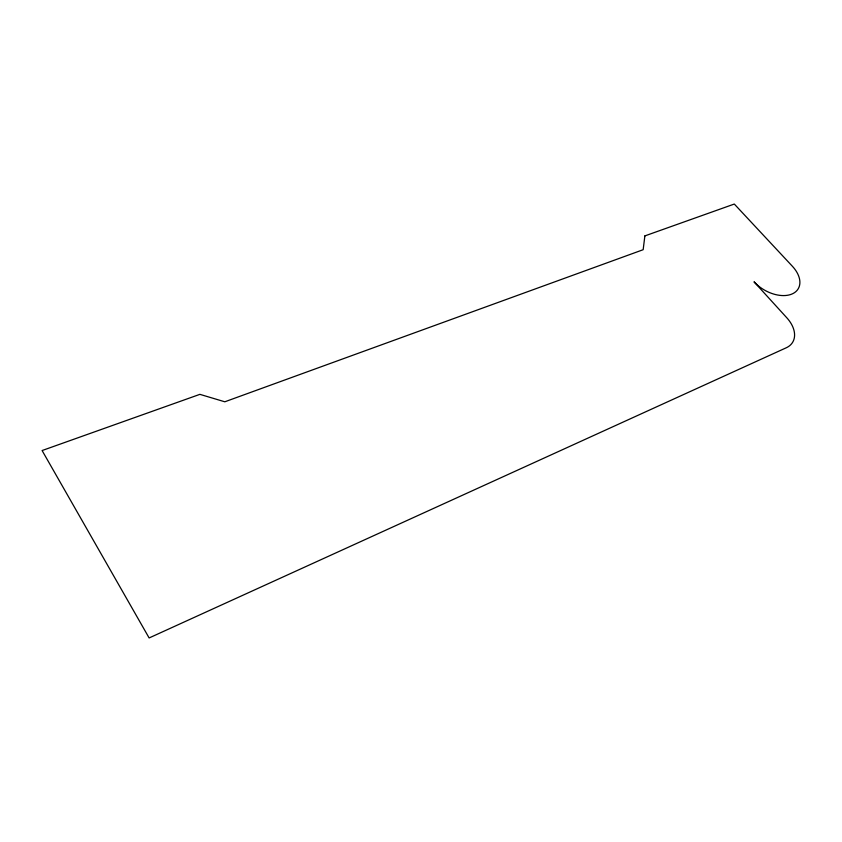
<?xml version="1.0" encoding="UTF-8"?>
<svg xmlns="http://www.w3.org/2000/svg" width="842" height="842" viewBox="0 0 842 842"><rect width="100%" height="100%" fill="white"/><g stroke="black" fill="none" stroke-linecap="round" stroke-linejoin="round"><path stroke-width="1.26" d="M644.877 235.897L643.162 249.706L224.814 401.792L199.891 394.351L42.1 450.544L149.129 637.952L786.291 347.767A30.038 19.65 31.3 0 0 786.796 317.771L754.032 281.807A28.849 18.219 30.2 0 0 791.733 294.121A28.849 18.219 30.2 0 0 792.343 266.219L734.308 204.048L644.877 235.897"/></g></svg>
